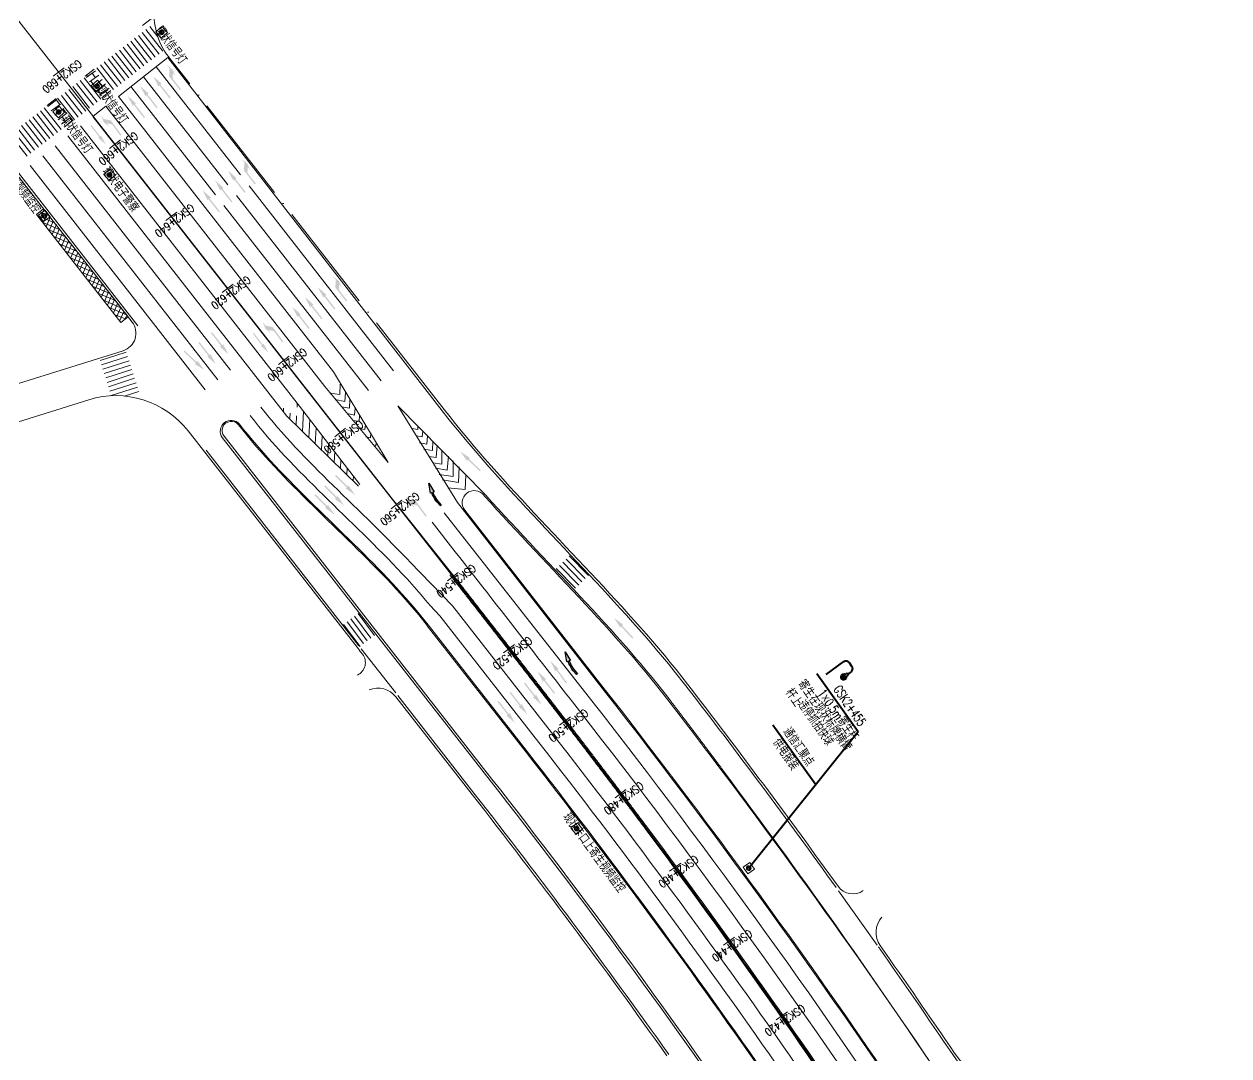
# Model space of a CAD drawing. Header units: millimetres. Extents: x 523446 to 528898, y 388189 to 392165.
# Drawn here: x 524937.9 to 525201.4, y 389602.1 to 389827.7 of the extents above; entities that cross this region are included whole.
import ezdxf
from ezdxf.enums import TextEntityAlignment as Align

# ---------------------------------------------------------------- set-up
doc = ezdxf.new("R2010")
doc.units = ezdxf.units.MM
for name, pattern in [('ACAD_ISO03W100', [30, 12, -18]), ('ACAD_ISO04W100', [30, 24, -3, 0, -3]), ('白色虚线3米', [6, 3, -3])]:
    doc.linetypes.add(name, pattern=pattern)
for name, color, linetype, lineweight in [('0-TL-电视监控（新建）', 6, 'Continuous', 40), ('0-现状交通设施2018', 7, 'Continuous', 0), ('0-现状信号灯', 7, 'Continuous', 40), ('000-scy-车道标线(实)', 7, 'Continuous', 40), ('人行横道', 7, 'Continuous', 30)]:
    doc.layers.add(name, color=color, linetype=linetype, lineweight=lineweight)
for name, color, linetype in [('000-scy-公交站台', 7, 'Continuous'), ('000-scy-护栏', 160, 'ACAD_ISO03W100'), ('000-scy-箭头', 7, 'Continuous'), ('000-scy-道路标线', 122, '白色虚线3米'), ('GSS-标注路线桩号', 7, 'Continuous'), ('MEDS道路平面中线-GSS', 7, 'Continuous'), ('侧分带与渠化岛', 3, 'Continuous'), ('无障碍填充', 3, 'Continuous'), ('车行道边线', 5, 'ACAD_ISO04W100')]:
    doc.layers.add(name, color=color, linetype=linetype)
doc.styles.add('HZTXT_S', font='TXT_S.shx', dxfattribs={"width": 0.75, "bigfont": 'HZTXT.shx'})
doc.styles.add('MEDS', font='TXT_S.SHX', dxfattribs={"width": 0.75, "bigfont": 'hztxt.shx'})

# ---------------------------------------------------------------- blocks, each defined once
blk = doc.blocks.new('导（右合流）')
h = blk.add_hatch(color=4)
edge = h.paths.add_edge_path()
edge.add_line((-68, -231), (-86, -279))
edge.add_arc((450, -474), 570, 160, 180)
edge.add_line((-120, -474), (-120, -600))
edge.add_line((-120, -600), (-150, -600))
edge.add_line((-150, -600), (-150, -474))
edge.add_arc((450, -474), 600, 160, 180, ccw=False)
edge.add_line((-114, -269), (-96, -220))
edge.add_line((-96, -220), (-124, -210))
edge.add_line((-124, -210), (0, 0))
edge.add_line((0, 0), (-40, -241))
edge.add_line((-40, -241), (-68, -231))
at = {"color": 4}
blk.add_lwpolyline([(-68, -231), (-86, -279, 0.087489), (-120, -474), (-120, -600), (-150, -600), (-150, -474, -0.087489), (-114, -269), (-96, -220), (-124, -210), (0, 0), (-40, -241)], format="xyb", close=True, dxfattribs=at)
blk = doc.blocks.new('7')
at = {"layer": '0-现状信号灯', "linetype": 'Continuous', "lineweight": 0, "ltscale": 0.005}
for p, q in [((525414.9, 388753.36), (525416.62, 388753.9)), ((525415.44, 388751.64), (525414.9, 388753.36)), ((525417.16, 388752.19), (525415.44, 388751.64)), ((525415.94, 388753.28), (525415.56, 388752.55)), ((525416.18, 388753.26), (525415.71, 388752.36)), ((525416.37, 388753.15), (525415.92, 388752.27)), ((525416.51, 388752.92), (525416.18, 388752.28)), ((525416.62, 388753.9), (525417.16, 388752.19))]:
    blk.add_line(p, q, dxfattribs=at)
blk.add_ellipse((525416.02, 388752.77), major_axis=(0.365, 0.365), ratio=1, start_param=3.156470216024712, end_param=9.439655523204298, dxfattribs=at)
blk = doc.blocks.new('A$C30E15DA7')
at = {"layer": '0-TL-电视监控（新建）'}
for p, q in [((2.81, 3.71), (2.39, 3.94)), ((2.94, 3.24), (3.52, 4.26)), ((2.94, 3.24), (3.38, 2.98)), ((3.32, 3.01), (3.91, 4.04)), ((3.32, 3.01), (3.91, 4.04)), ((3.38, 2.98), (3.96, 4)), ((3.52, 4.26), (3.96, 4))]:
    blk.add_line(p, q, dxfattribs=at)
for points in [[(4.81, 0), (0.44, 2.11, -0.42662), (0.09, 3.19, -0.216931)], [(0.09, 3.19), (0.57, 4.07, -0.414214), (1.92, 4.47), (2.51, 4.15)]]:
    blk.add_lwpolyline(points, format="xyb", dxfattribs=at)
for points in [[(2.62, 4.36), (2.39, 3.94)], [(3.06, 4.13), (2.62, 4.36)]]:
    blk.add_lwpolyline(points, dxfattribs=at)
for centre, major_axis, start_param, end_param in [((3.32, 3.7), (0.487, 0.128), 2.858011, 3.731254), ((3.32, 3.7), (0.487, 0.128), 1.002992, 1.854378), ((3.48, 3.6), (0.149, -0.569), 5.898742, 8.260282)]:
    blk.add_ellipse(centre, major_axis=major_axis, ratio=1, start_param=start_param, end_param=end_param, dxfattribs=at)

msp = doc.modelspace()

# ---------------------------------------------------------------- hatches: boundary and pattern name
at = {"layer": '000-scy-公交站台', "linetype": 'ByBlock', "lineweight": 0}
h = msp.add_hatch(dxfattribs=at)
h.set_pattern_fill('ANSI37', color=3, scale=0.3, angle=22, style=0)
h.paths.add_polyline_path([(524940.61, 389786.08), (524942.19, 389787.31), (524960.64, 389763.68), (524959.06, 389762.45)])
at = {"layer": '000-scy-箭头', "linetype": 'ByBlock', "lineweight": 0}
for points in [[(524969.12, 389818.74), (524969.73, 389817.95), (524969.6, 389816.33), (524970.33, 389815.38), (524971.99, 389813.25), (524972.23, 389813.43), (524970.57, 389815.57), (524970.37, 389815.82), (524970.47, 389817), (524971.02, 389816.29), (524970.42, 389817.72)], [(524966.17, 389816.27), (524967.28, 389814.09), (524967.52, 389814.28), (524969.73, 389811.43), (524969.85, 389811.53), (524969.97, 389811.62), (524967.76, 389814.46), (524967.99, 389814.65)], [(524963.31, 389814.15), (524964.43, 389811.97), (524964.67, 389812.16), (524966.88, 389809.31), (524966.99, 389809.41), (524967.11, 389809.5), (524964.9, 389812.34), (524965.14, 389812.53)], [(524960.56, 389811.99), (524961.67, 389809.82), (524961.91, 389810), (524964.12, 389807.16), (524964.24, 389807.25), (524964.36, 389807.34), (524962.15, 389810.19), (524962.38, 389810.37)], [(524955.75, 389801.4), (524954.77, 389803.31), (524954.56, 389803.14), (524952.61, 389805.65), (524952.51, 389805.56), (524952.41, 389805.48), (524954.35, 389802.98), (524954.14, 389802.82)], [(524954.72, 389807.76), (524955.31, 389806.95), (524956.9, 389806.63), (524957.61, 389805.66), (524959.2, 389803.47), (524958.96, 389803.3), (524957.37, 389805.48), (524957.17, 389805.74), (524956.01, 389805.98), (524956.54, 389805.25), (524955.34, 389806.23)], [(524985.49, 389798.12), (524986.1, 389797.33), (524985.97, 389795.71), (524986.7, 389794.76), (524988.36, 389792.63), (524988.6, 389792.81), (524986.94, 389794.94), (524986.74, 389795.2), (524986.84, 389796.38), (524987.39, 389795.67), (524986.79, 389797.1)], [(524982.54, 389795.64), (524983.65, 389793.47), (524983.89, 389793.65), (524986.1, 389790.81), (524986.22, 389790.9), (524986.34, 389791), (524984.13, 389793.84), (524984.36, 389794.02)], [(524979.68, 389793.52), (524980.8, 389791.35), (524981.04, 389791.53), (524983.25, 389788.69), (524983.37, 389788.78), (524983.48, 389788.88), (524981.28, 389791.72), (524981.51, 389791.9)], [(524976.93, 389791.37), (524978.04, 389789.2), (524978.28, 389789.38), (524980.49, 389786.54), (524980.61, 389786.63), (524980.73, 389786.72), (524978.52, 389789.56), (524978.75, 389789.75)], [(525005.48, 389772.52), (525006.1, 389771.73), (525005.96, 389770.11), (525006.7, 389769.16), (525008.36, 389767.03), (525008.59, 389767.21), (525006.94, 389769.34), (525006.74, 389769.6), (525006.83, 389770.78), (525007.38, 389770.07), (525006.78, 389771.5)], [(525002.2, 389770.11), (525003.31, 389767.94), (525003.55, 389768.12), (525005.76, 389765.28), (525005.88, 389765.37), (525005.99, 389765.47), (525003.79, 389768.31), (525004.02, 389768.49)], [(524999.34, 389768), (525000.45, 389765.83), (525000.69, 389766.01), (525002.9, 389763.17), (525003.02, 389763.26), (525003.14, 389763.35), (525000.93, 389766.2), (525001.17, 389766.38)], [(524996.58, 389765.84), (524997.7, 389763.67), (524997.93, 389763.86), (525000.14, 389761.01), (525000.26, 389761.11), (525000.38, 389761.2), (524998.17, 389764.04), (524998.41, 389764.22)], [(524990.09, 389762.58), (524990.67, 389761.77), (524992.27, 389761.45), (524992.98, 389760.48), (524994.57, 389758.3), (524994.32, 389758.12), (524992.73, 389760.3), (524992.54, 389760.57), (524991.38, 389760.8), (524991.91, 389760.08), (524990.7, 389761.05)], [(524979.81, 389753.36), (524978.69, 389755.53), (524978.45, 389755.34), (524976.24, 389758.19), (524976.12, 389758.1), (524976.01, 389758), (524978.21, 389755.16), (524977.98, 389754.98)], [(524982.56, 389755.51), (524981.45, 389757.68), (524981.21, 389757.5), (524979, 389760.34), (524978.88, 389760.25), (524978.76, 389760.16), (524980.97, 389757.32), (524980.74, 389757.13)], [(524991.31, 389755.87), (524990.32, 389757.79), (524990.11, 389757.62), (524988.17, 389760.13), (524988.07, 389760.04), (524987.96, 389759.96), (524989.91, 389757.46), (524989.7, 389757.3)], [(524977.3, 389752.07), (524975.86, 389754.03), (524975.65, 389753.82), (524973.03, 389756.28), (524972.92, 389756.17), (524972.82, 389756.06), (524975.45, 389753.6), (524975.24, 389753.38)], [(525033.34, 389734.19), (525034.75, 389732.2), (525034.96, 389732.42), (525037.55, 389729.92), (525037.66, 389730.03), (525037.76, 389730.14), (525035.17, 389732.63), (525035.38, 389732.85)], [(525010.27, 389724.75), (525008.9, 389726.77), (525008.68, 389726.56), (525006.15, 389729.11), (525006.04, 389729.01), (525005.93, 389728.9), (525008.47, 389726.35), (525008.26, 389726.13)], [(525007.86, 389722.46), (525006.49, 389724.49), (525006.28, 389724.27), (525003.74, 389726.83), (525003.64, 389726.72), (525003.53, 389726.62), (525006.07, 389724.06), (525005.85, 389723.85)], [(525005.76, 389720.48), (525004.39, 389722.5), (525004.18, 389722.29), (525001.64, 389724.85), (525001.53, 389724.74), (525001.43, 389724.64), (525003.96, 389722.08), (525003.75, 389721.87)], [(525021.47, 389724.45), (525022.05, 389723.64), (525023.65, 389723.32), (525024.36, 389722.35), (525025.94, 389720.16), (525025.7, 389719.99), (525024.11, 389722.17), (525023.92, 389722.43), (525022.76, 389722.67), (525023.29, 389721.94), (525022.08, 389722.92)], [(525066.93, 389697.82), (525068.24, 389695.76), (525068.46, 389695.96), (525070.91, 389693.33), (525071.02, 389693.43), (525071.13, 389693.53), (525068.68, 389696.17), (525068.9, 389696.37)], [(525053, 389688.42), (525054.05, 389686.21), (525054.29, 389686.39), (525056.41, 389683.48), (525056.53, 389683.57), (525056.65, 389683.66), (525054.53, 389686.57), (525054.78, 389686.74)], [(525050.22, 389686.09), (525051.34, 389683.92), (525051.57, 389684.1), (525053.78, 389681.26), (525053.9, 389681.35), (525054.02, 389681.44), (525051.81, 389684.28), (525052.05, 389684.47)], [(525047.89, 389676.82), (525046.77, 389679), (525046.53, 389678.81), (525044.32, 389681.65), (525044.2, 389681.56), (525044.09, 389681.47), (525046.29, 389678.63), (525046.06, 389678.44)], [(525051.02, 389678.87), (525049.91, 389681.04), (525049.67, 389680.85), (525047.46, 389683.7), (525047.34, 389683.6), (525047.22, 389683.51), (525049.43, 389680.67), (525049.2, 389680.49)], [(525045.25, 389674.85), (525044.13, 389677.02), (525043.9, 389676.84), (525041.69, 389679.68), (525041.57, 389679.59), (525041.45, 389679.5), (525043.66, 389676.65), (525043.42, 389676.47)]]:
    msp.add_hatch(color=4, dxfattribs=at).paths.add_polyline_path(points)
at = {"layer": '无障碍填充', "linetype": 'ByBlock', "lineweight": 0}
h = msp.add_hatch(dxfattribs=at)
h.set_pattern_fill('AR-B816', color=256, scale=0.006, angle=37, style=0)
h.set_pattern_definition([(37, (2.4544, -3.1422), (-0.7337328762, 0.9736964138), []), (127, (2.4544, -3.1422), (-1.70742929, 0.2399635376), [1.2192, -1.2192])])
h.paths.add_polyline_path([(524954.93, 389811.6), (524956.9, 389813.14), (524953.21, 389817.87), (524951.24, 389816.33)])
h.paths.add_polyline_path([(524944.93, 389811.41), (524942.96, 389809.87), (524946.66, 389805.14), (524948.63, 389806.68)])

# ---------------------------------------------------------------- linework, layer by layer
at = {"layer": '0-TL-电视监控（新建）', "lineweight": 40, "flags": 128}
for points in [[(525111.24, 389685.66), (525120.3, 389673.02)], [(525096.44, 389643.27), (525120.3, 389673.02)]]:
    msp.add_lwpolyline(points, dxfattribs=at)
at = {"layer": '0-TL-电视监控（新建）', "color": 3, "lineweight": 40, "flags": 128}
msp.add_lwpolyline([(525101.67, 389674.47), (525111.01, 389661.44)], dxfattribs=at)
at = {"layer": '000-scy-公交站台', "linetype": 'ByBlock', "lineweight": 0}
msp.add_line((524960.64, 389763.68), (524959.06, 389762.45), dxfattribs=at)
at = {"layer": '000-scy-公交站台', "color": 3, "linetype": 'ByBlock', "lineweight": 0}
msp.add_lwpolyline([(524940.61, 389786.08), (524942.19, 389787.31), (524960.64, 389763.68), (524959.06, 389762.45)], close=True, dxfattribs=at)
at = {"layer": '000-scy-护栏', "linetype": 'ByBlock', "lineweight": 0, "ltscale": 0.2}
for points in [[(524952.96, 389807.49), (525014.21, 389729.21), (525031.66, 389706.86)], [(525031.67, 389706.87), (525043.98, 389691.11), (525056.19, 389675.27), (525068.31, 389659.36), (525075.61, 389649.64), (525091.4, 389628.01), (525110.45, 389600.98), (525127.7, 389575.32), (525142.06, 389553.64)]]:
    msp.add_lwpolyline(points, dxfattribs=at)
at = {"layer": '000-scy-车道标线(实)', "color": 4, "linetype": 'ByBlock', "lineweight": 0, "ltscale": 0.5}
for points in [[(525029.36, 389743.13), (524969.34, 389820.36)], [(524964.03, 389816.19), (524982.5, 389792.55)], [(524966.79, 389818.35), (524985.25, 389794.71)], [(524961.28, 389814.03), (524979.75, 389790.39)], [(525005.58, 389751.64), (524958.53, 389811.87)], [(524955.76, 389809.73), (525003.65, 389748.42)], [(524947.5, 389803.25), (524995.37, 389741.96)], [(524950.25, 389805.41), (524998.13, 389744.12)], [(524962.82, 389761.71), (524936.67, 389795.18)], [(525017.55, 389731.85), (525005.58, 389751.64)], [(525017.55, 389731.85), (525003.66, 389748.44)], [(525011.36, 389727), (524998.13, 389744.12)], [(525038.75, 389724.8), (525019.62, 389744.23)], [(525019.62, 389744.23), (525032.67, 389723.05)], [(525029.36, 389743.13), (525030.6, 389741.55), (525031.85, 389739.99), (525033.12, 389738.44), (525034.4, 389736.9), (525035.69, 389735.36), (525037, 389733.84), (525038.31, 389732.32), (525039.63, 389730.82), (525040.96, 389729.32), (525042.3, 389727.82), (525043.65, 389726.33), (525045, 389724.85), (525046.36, 389723.37), (525047.73, 389721.9), (525049.1, 389720.43), (525050.47, 389718.96), (525051.84, 389717.49), (525053.22, 389716.03), (525054.6, 389714.57), (525055.98, 389713.11), (525057.36, 389711.65), (525058.73, 389710.19), (525060.11, 389708.72), (525061.48, 389707.26), (525062.86, 389705.8), (525064.22, 389704.33), (525065.58, 389702.85), (525066.94, 389701.38), (525068.29, 389699.9), (525069.64, 389698.41), (525070.97, 389696.92), (525072.3, 389695.43), (525073.62, 389693.92), (525074.93, 389692.41), (525076.23, 389690.89), (525077.53, 389689.34), (525078.83, 389687.78), (525080.1, 389686.2), (525082.62, 389683.01)], [(524985, 389740.21), (524985.93, 389739.03), (524986.88, 389737.87), (524987.84, 389736.72), (524988.81, 389735.58), (524989.8, 389734.45), (524990.8, 389733.33), (524991.81, 389732.22), (524992.83, 389731.12), (524993.86, 389730.02), (524994.9, 389728.93), (524995.95, 389727.85), (524997, 389726.78), (524998.06, 389725.7), (524999.13, 389724.64), (525000.2, 389723.57), (525001.28, 389722.51), (525002.36, 389721.45), (525003.44, 389720.39), (525004.53, 389719.34), (525005.62, 389718.28), (525006.7, 389717.23), (525007.79, 389716.17), (525008.87, 389715.11), (525009.95, 389714.06), (525011.03, 389712.99), (525012.1, 389711.93), (525013.17, 389710.86), (525014.24, 389709.78), (525015.29, 389708.71), (525016.34, 389707.62), (525017.39, 389706.53), (525018.42, 389705.43), (525019.44, 389704.32), (525020.46, 389703.21), (525021.46, 389702.09), (525022.45, 389700.95), (525023.43, 389699.81), (525024.39, 389698.65), (525026.28, 389696.29)], [(525011.05, 389726.67), (524995.37, 389741.96)], [(524981.26, 389737.28), (525039.83, 389662.3)], [(525038.69, 389724.86), (525038.86, 389724.68), (525040.22, 389723.17), (525041.59, 389721.68), (525042.96, 389720.18), (525044.33, 389718.7), (525045.71, 389717.22), (525047.09, 389715.74), (525048.47, 389714.27), (525049.85, 389712.81), (525051.23, 389711.34), (525052.61, 389709.88), (525053.99, 389708.42), (525055.36, 389706.96), (525056.73, 389705.5), (525058.1, 389704.05), (525059.47, 389702.59), (525060.82, 389701.13), (525062.18, 389699.67), (525063.52, 389698.21), (525064.86, 389696.74), (525066.19, 389695.27), (525067.51, 389693.8), (525068.82, 389692.32), (525070.12, 389690.84), (525071.41, 389689.35), (525072.68, 389687.86), (525073.96, 389686.34), (525075.23, 389684.81), (525076.47, 389683.29), (525078.94, 389680.15)], [(525032.67, 389723.05), (525064.85, 389681.84)], [(525026.28, 389696.29), (525047.91, 389668.61)], [(525019.61, 389680.87), (525036.28, 389659.53)], [(525124.46, 389626.25), (525115.97, 389638.18)]]:
    msp.add_lwpolyline(points, dxfattribs=at)
at = {"layer": '000-scy-车道标线(实)', "color": 30, "linetype": 'ByBlock', "lineweight": 0}
msp.add_lwpolyline([(524952.94, 389807.52), (525014.2, 389729.23), (525031.41, 389707.6)], dxfattribs=at)
at = {"layer": '000-scy-车道标线(实)', "color": 4, "linetype": 'ByBlock', "lineweight": 0}
for points in [[(525004.74, 389746.97), (525006.94, 389746.69), (525007.02, 389748.95)], [(525005.93, 389745.58), (525008.04, 389745.15), (525008.17, 389747.11)], [(525007.31, 389743.96), (525009.08, 389743.74), (525009.14, 389745.54)], [(524994.62, 389742.92), (524994.66, 389743.68)], [(524996.01, 389741.54), (524996.07, 389742.58)], [(524997.61, 389743.94), (524997.66, 389744.73)], [(524998.77, 389738.65), (524999.02, 389742.96)], [(525008.54, 389742.53), (525010.18, 389742.2), (525010.28, 389743.71)], [(524997.38, 389740), (524997.5, 389742.04)], [(525000.16, 389737.29), (525000.39, 389741.19)], [(525009.86, 389740.99), (525011.22, 389740.78), (525011.27, 389742.12)], [(525011.41, 389739.17), (525012.43, 389739.01), (525012.54, 389740.09)], [(525024.05, 389739.73), (525023.99, 389739.01), (525022.69, 389739.24)], [(525001.55, 389735.94), (525001.75, 389739.43)], [(525002.94, 389734.58), (525003.12, 389737.66)], [(525012.63, 389737.4), (525013.64, 389737.23), (525013.75, 389738.31)], [(525025.08, 389738.68), (525024.98, 389737.42), (525023.67, 389737.65)], [(525026.12, 389737.63), (525025.96, 389735.83), (525024.36, 389736.11)], [(525004.33, 389733.23), (525004.48, 389735.9)], [(525014.48, 389735.51), (525014.86, 389735.45), (525014.93, 389736.18)], [(525027.26, 389736.47), (525027.24, 389734.43), (525025.3, 389734.71)], [(525028.22, 389735.64), (525027.99, 389732.88), (525026.39, 389733.16)], [(525029.29, 389734.41), (525029.27, 389731.47), (525027.3, 389731.76)], [(525005.71, 389731.88), (525005.85, 389734.13)], [(525007.1, 389730.52), (525007.21, 389732.37)], [(525030.69, 389733.23), (525030.43, 389730.17), (525027.87, 389730.61)], [(525031.74, 389732.21), (525031.71, 389728.76), (525028.68, 389729.21)], [(525008.49, 389729.17), (525008.57, 389730.6)], [(525033.07, 389730.9), (525032.88, 389727.46), (525029.44, 389728.04)], [(525034.51, 389729.03), (525034.36, 389725.9), (525030.61, 389726.31)], [(525009.88, 389727.82), (525009.94, 389728.84)]]:
    msp.add_lwpolyline(points, dxfattribs=at)
at = {"layer": '000-scy-车道标线(实)', "color": 4, "linetype": 'ByBlock', "lineweight": 0, "ltscale": 0.5}
for points in [[(524985, 389740.21, 0.959133), (524981.26, 389737.28, -0.781114)], [(525139.31, 389578.32, 0.019801), (525064.85, 389681.84)], [(525115.49, 389638.87, 0.008466), (525082.61, 389683.02)], [(525078.88, 389680.23, 0.000044), (525079.11, 389679.92)], [(525079.11, 389679.92, 0.000044), (525079.35, 389679.6)], [(525079.35, 389679.6, 0.000045), (525079.59, 389679.29)], [(525079.59, 389679.29, 0.000045), (525079.83, 389678.98)], [(525079.83, 389678.98, 0.000045), (525080.07, 389678.67)], [(525080.3, 389678.35, 0.000046), (525080.54, 389678.04)], [(525147.6, 389525.42, 0.027468), (525047.91, 389668.61)], [(525138.31, 389597.29, 0.012707), (525090.73, 389664.53)], [(525098.34, 389582.35, 0.01569), (525039.83, 389662.3)], [(525078.9, 389602.35, 0.011325), (525036.28, 389659.53)], [(525140.97, 389602.35, 0.0044), (525124.71, 389625.89)], [(525140.97, 389602.35, 0.322705), (525168.97, 389592.11)]]:
    msp.add_lwpolyline(points, format="xyb", dxfattribs=at)
at = {"layer": '000-scy-车道标线(实)', "color": 30, "linetype": 'ByBlock', "lineweight": 0}
for points in [[(525031.02, 389707.29), (525031.26, 389706.99), (525031.5, 389706.68), (525031.73, 389706.37, 0.000001), (525031.97, 389706.07, 0.000002), (525032.21, 389705.76, 0.000002), (525032.45, 389705.45, 0.000002), (525032.69, 389705.15, 0.000003), (525032.93, 389704.84, 0.000003), (525033.17, 389704.53, 0.000003), (525033.41, 389704.23, 0.000004), (525033.65, 389703.92, 0.000004), (525033.89, 389703.61, 0.000004), (525034.13, 389703.31, 0.000005), (525034.37, 389703, 0.000005), (525034.61, 389702.7, 0.000005), (525034.85, 389702.39, 0.000006), (525035.09, 389702.08, 0.000006), (525035.32, 389701.78, 0.000006), (525035.56, 389701.47, 0.000007), (525035.8, 389701.16, 0.000007), (525036.04, 389700.86, 0.000007), (525036.28, 389700.55, 0.000008), (525036.52, 389700.24, 0.000008), (525036.76, 389699.94, 0.000008), (525037, 389699.63, 0.000009), (525037.24, 389699.32, 0.000009), (525037.48, 389699.02, 0.000009), (525037.72, 389698.71, 0.00001), (525037.96, 389698.4, 0.00001), (525038.2, 389698.1, 0.00001), (525038.44, 389697.79, 0.000011), (525038.67, 389697.48, 0.000011), (525038.91, 389697.18, 0.000011), (525039.15, 389696.87, 0.000012), (525039.39, 389696.56, 0.000012), (525039.63, 389696.26, 0.000012), (525039.87, 389695.95, 0.000013), (525040.11, 389695.64, 0.000013), (525040.35, 389695.34, 0.000013), (525040.59, 389695.03, 0.000014), (525040.83, 389694.72, 0.000014), (525041.07, 389694.42, 0.000014), (525041.3, 389694.11, 0.000015), (525041.54, 389693.8, 0.000015), (525041.78, 389693.5, 0.000015), (525042.02, 389693.19, 0.000016), (525042.26, 389692.88, 0.000016), (525042.5, 389692.58, 0.000016), (525042.74, 389692.27, 0.000017), (525042.98, 389691.96, 0.000017), (525043.22, 389691.66, 0.000017), (525043.45, 389691.35, 0.000018), (525043.69, 389691.04, 0.000018), (525043.93, 389690.73, 0.000018), (525044.17, 389690.43, 0.000019), (525044.41, 389690.12, 0.000019), (525044.65, 389689.81, 0.000019), (525044.89, 389689.51, 0.00002), (525045.13, 389689.2, 0.00002), (525045.36, 389688.89, 0.00002), (525045.6, 389688.59, 0.000021), (525045.84, 389688.28, 0.000021), (525046.08, 389687.97, 0.000021), (525046.32, 389687.66, 0.000022), (525046.56, 389687.36, 0.000022), (525046.8, 389687.05, 0.000022), (525047.03, 389686.74, 0.000023), (525047.27, 389686.44, 0.000023), (525047.51, 389686.13, 0.000023), (525047.75, 389685.82, 0.000024), (525047.99, 389685.51, 0.000024), (525048.23, 389685.21, 0.000024), (525048.46, 389684.9, 0.000025), (525048.7, 389684.59, 0.000025), (525048.94, 389684.29, 0.000025), (525049.18, 389683.98, 0.000026), (525049.42, 389683.67, 0.000026), (525049.66, 389683.36, 0.000027), (525049.89, 389683.06, 0.000027), (525050.13, 389682.75, 0.000027), (525050.37, 389682.44, 0.000028), (525050.61, 389682.13, 0.000028), (525050.85, 389681.83, 0.000028), (525051.08, 389681.52, 0.000029), (525051.32, 389681.21, 0.000029), (525051.56, 389680.9, 0.000029), (525051.8, 389680.59, 0.00003), (525052.03, 389680.29, 0.00003), (525052.27, 389679.98, 0.00003), (525052.51, 389679.67, 0.000031), (525052.75, 389679.36, 0.000031), (525052.99, 389679.06, 0.000031), (525053.22, 389678.75, 0.000032), (525053.46, 389678.44, 0.000032), (525053.7, 389678.13, 0.000032), (525053.94, 389677.82, 0.000033), (525054.17, 389677.52, 0.000033), (525054.41, 389677.21, 0.000033), (525054.65, 389676.9, 0.000034), (525054.89, 389676.59, 0.000034), (525055.12, 389676.28, 0.000034), (525055.36, 389675.98, 0.000035), (525055.6, 389675.67, 0.000035), (525055.83, 389675.36, 0.000035), (525056.07, 389675.05, 0.000036), (525056.31, 389674.74, 0.000036), (525056.55, 389674.44, 0.000036), (525056.78, 389674.13, 0.000037), (525057.02, 389673.82, 0.000037), (525057.26, 389673.51, 0.000037), (525057.49, 389673.2, 0.000038), (525057.73, 389672.89, 0.000038), (525057.97, 389672.59, 0.000038), (525058.2, 389672.28, 0.000039), (525058.44, 389671.97, 0.000039), (525058.68, 389671.66, 0.000039), (525058.91, 389671.35, 0.00004), (525059.15, 389671.04, 0.00004), (525059.39, 389670.73, 0.00004), (525059.62, 389670.42, 0.000041), (525059.86, 389670.12, 0.000041), (525060.09, 389669.81, 0.000041), (525060.33, 389669.5, 0.000042), (525060.57, 389669.19, 0.000042), (525060.8, 389668.88, 0.000042), (525061.04, 389668.57, 0.000043), (525061.28, 389668.26, 0.000043), (525061.51, 389667.95, 0.000043), (525061.75, 389667.64, 0.000044), (525061.98, 389667.34, 0.000044), (525062.22, 389667.03, 0.000044), (525062.46, 389666.72, 0.000045), (525062.69, 389666.41, 0.000045), (525062.93, 389666.1, 0.000045), (525063.16, 389665.79, 0.000046), (525063.4, 389665.48, 0.000046), (525063.63, 389665.17, 0.000046), (525063.87, 389664.86, 0.000047), (525064.1, 389664.55, 0.000047), (525064.34, 389664.24, 0.000047), (525064.57, 389663.93, 0.000048), (525064.81, 389663.62, 0.000048), (525065.04, 389663.31, 0.000048), (525065.28, 389663, 0.000049), (525065.51, 389662.69, 0.000049), (525065.75, 389662.38, 0.000049), (525065.98, 389662.07, 0.00005), (525066.22, 389661.76, 0.00005), (525066.45, 389661.45, 0.00005), (525066.69, 389661.14, 0.000051), (525066.92, 389660.83, 0.000051), (525067.16, 389660.52, 0.000051), (525067.39, 389660.21, 0.000052), (525067.63, 389659.9, 0.000052), (525067.86, 389659.59, 0.000052), (525068.1, 389659.28, 0.000053), (525068.33, 389658.97, 0.000053), (525068.56, 389658.66, 0.000054), (525068.8, 389658.35, 0.000054), (525069.03, 389658.04, 0.000054), (525069.27, 389657.73, 0.000055), (525069.5, 389657.42, 0.000055), (525069.73, 389657.11, 0.000055), (525069.97, 389656.8, 0.000056), (525070.2, 389656.49, 0.000056), (525070.44, 389656.18, 0.000056), (525070.67, 389655.87, 0.000057), (525070.9, 389655.56, 0.000057), (525071.14, 389655.24, 0.000057), (525071.37, 389654.93, 0.000058), (525071.6, 389654.62, 0.000058), (525071.84, 389654.31, 0.000058), (525072.07, 389654, 0.000059), (525072.3, 389653.69, 0.000059), (525072.54, 389653.38, 0.000059), (525072.77, 389653.07, 0.00006), (525073, 389652.75, 0.00006), (525073.23, 389652.44, 0.00006), (525073.47, 389652.13, 0.000061), (525073.7, 389651.82, 0.000061)], [(525031.41, 389707.6), (525031.65, 389707.29), (525031.89, 389706.99), (525032.13, 389706.68, 0.000001), (525032.37, 389706.37, 0.000002), (525032.61, 389706.07, 0.000002), (525032.85, 389705.76, 0.000002), (525033.09, 389705.46, 0.000003), (525033.33, 389705.15, 0.000003), (525033.56, 389704.84, 0.000003), (525033.8, 389704.54, 0.000004), (525034.04, 389704.23, 0.000004), (525034.28, 389703.92, 0.000004), (525034.52, 389703.62, 0.000005), (525034.76, 389703.31, 0.000005), (525035, 389703, 0.000005), (525035.24, 389702.7, 0.000006), (525035.48, 389702.39, 0.000006), (525035.72, 389702.08, 0.000006), (525035.96, 389701.78, 0.000007), (525036.2, 389701.47, 0.000007), (525036.44, 389701.16, 0.000007), (525036.68, 389700.86, 0.000008), (525036.92, 389700.55, 0.000008), (525037.15, 389700.24, 0.000008), (525037.39, 389699.94, 0.000009), (525037.63, 389699.63, 0.000009), (525037.87, 389699.32, 0.000009), (525038.11, 389699.02, 0.00001), (525038.35, 389698.71, 0.00001), (525038.59, 389698.4, 0.00001), (525038.83, 389698.1, 0.000011), (525039.07, 389697.79, 0.000011), (525039.31, 389697.48, 0.000011), (525039.55, 389697.18, 0.000012), (525039.79, 389696.87, 0.000012), (525040.03, 389696.56, 0.000012), (525040.26, 389696.26, 0.000013), (525040.5, 389695.95, 0.000013), (525040.74, 389695.64, 0.000013), (525040.98, 389695.34, 0.000014), (525041.22, 389695.03, 0.000014), (525041.46, 389694.72, 0.000014), (525041.7, 389694.42, 0.000015), (525041.94, 389694.11, 0.000015), (525042.18, 389693.8, 0.000015), (525042.42, 389693.5, 0.000016), (525042.65, 389693.19, 0.000016), (525042.89, 389692.88, 0.000016), (525043.13, 389692.58, 0.000017), (525043.37, 389692.27, 0.000017), (525043.61, 389691.96, 0.000017), (525043.85, 389691.66, 0.000018), (525044.09, 389691.35, 0.000018), (525044.33, 389691.04, 0.000018), (525044.57, 389690.73, 0.000019), (525044.8, 389690.43, 0.000019), (525045.04, 389690.12, 0.000019), (525045.28, 389689.81, 0.00002), (525045.52, 389689.51, 0.00002), (525045.76, 389689.2, 0.00002), (525046, 389688.89, 0.000021), (525046.24, 389688.59, 0.000021), (525046.48, 389688.28, 0.000021), (525046.71, 389687.97, 0.000022), (525046.95, 389687.66, 0.000022), (525047.19, 389687.36, 0.000022), (525047.43, 389687.05, 0.000023), (525047.67, 389686.74, 0.000023), (525047.91, 389686.44, 0.000023), (525048.14, 389686.13, 0.000024), (525048.38, 389685.82, 0.000024), (525048.62, 389685.51, 0.000024), (525048.86, 389685.21, 0.000025), (525049.1, 389684.9, 0.000025), (525049.34, 389684.59, 0.000025), (525049.57, 389684.28, 0.000026), (525049.81, 389683.98, 0.000026), (525050.05, 389683.67, 0.000027), (525050.29, 389683.36, 0.000027), (525050.53, 389683.05, 0.000027), (525050.76, 389682.75, 0.000028), (525051, 389682.44, 0.000028), (525051.24, 389682.13, 0.000028), (525051.48, 389681.82, 0.000029), (525051.72, 389681.52, 0.000029), (525051.95, 389681.21, 0.000029), (525052.19, 389680.9, 0.00003), (525052.43, 389680.59, 0.00003), (525052.67, 389680.29, 0.00003), (525052.91, 389679.98, 0.000031), (525053.14, 389679.67, 0.000031), (525053.38, 389679.36, 0.000031), (525053.62, 389679.05, 0.000032), (525053.86, 389678.75, 0.000032), (525054.09, 389678.44, 0.000032), (525054.33, 389678.13, 0.000033), (525054.57, 389677.82, 0.000033), (525054.81, 389677.51, 0.000033), (525055.04, 389677.21, 0.000034), (525055.28, 389676.9, 0.000034), (525055.52, 389676.59, 0.000034), (525055.76, 389676.28, 0.000035), (525055.99, 389675.97, 0.000035), (525056.23, 389675.67, 0.000035), (525056.47, 389675.36, 0.000036), (525056.7, 389675.05, 0.000036), (525056.94, 389674.74, 0.000036), (525057.18, 389674.43, 0.000037), (525057.42, 389674.12, 0.000037), (525057.65, 389673.82, 0.000037), (525057.89, 389673.51, 0.000038), (525058.13, 389673.2, 0.000038), (525058.36, 389672.89, 0.000038), (525058.6, 389672.58, 0.000039), (525058.84, 389672.27, 0.000039), (525059.07, 389671.96, 0.000039), (525059.31, 389671.66, 0.00004), (525059.55, 389671.35, 0.00004), (525059.78, 389671.04, 0.00004), (525060.02, 389670.73, 0.000041), (525060.26, 389670.42, 0.000041), (525060.49, 389670.11, 0.000041), (525060.73, 389669.8, 0.000042), (525060.96, 389669.49, 0.000042), (525061.2, 389669.18, 0.000042), (525061.44, 389668.88, 0.000043), (525061.67, 389668.57, 0.000043), (525061.91, 389668.26, 0.000043), (525062.15, 389667.95, 0.000044), (525062.38, 389667.64, 0.000044), (525062.62, 389667.33, 0.000044), (525062.85, 389667.02, 0.000045), (525063.09, 389666.71, 0.000045), (525063.32, 389666.4, 0.000045), (525063.56, 389666.09, 0.000046), (525063.8, 389665.78, 0.000046), (525064.03, 389665.47, 0.000046), (525064.27, 389665.16, 0.000047), (525064.5, 389664.85, 0.000047), (525064.74, 389664.54, 0.000047), (525064.97, 389664.23, 0.000048), (525065.21, 389663.92, 0.000048), (525065.44, 389663.62, 0.000048), (525065.68, 389663.31, 0.000049), (525065.91, 389663, 0.000049), (525066.15, 389662.69, 0.000049), (525066.38, 389662.38, 0.00005), (525066.62, 389662.07, 0.00005), (525066.85, 389661.76, 0.00005), (525067.09, 389661.45, 0.000051), (525067.32, 389661.14, 0.000051), (525067.56, 389660.83, 0.000051), (525067.79, 389660.51, 0.000052), (525068.03, 389660.2, 0.000052), (525068.26, 389659.89, 0.000052), (525068.49, 389659.58, 0.000053), (525068.73, 389659.27, 0.000053), (525068.96, 389658.96, 0.000054), (525069.2, 389658.65, 0.000054), (525069.43, 389658.34, 0.000054), (525069.67, 389658.03, 0.000055), (525069.9, 389657.72, 0.000055), (525070.13, 389657.41, 0.000055), (525070.37, 389657.1, 0.000056), (525070.6, 389656.79, 0.000056), (525070.84, 389656.48, 0.000056), (525071.07, 389656.17, 0.000057), (525071.3, 389655.86, 0.000057), (525071.54, 389655.54, 0.000057), (525071.77, 389655.23, 0.000058), (525072, 389654.92, 0.000058), (525072.24, 389654.61, 0.000058), (525072.47, 389654.3, 0.000059), (525072.7, 389653.99, 0.000059), (525072.94, 389653.68, 0.000059), (525073.17, 389653.37, 0.00006), (525073.4, 389653.05, 0.00006), (525073.63, 389652.74, 0.00006), (525073.87, 389652.43, 0.000061), (525074.1, 389652.12, 0.000061)], [(525127.06, 389575.83, 0.014514), (525073.7, 389651.82)], [(525127.49, 389576.09, 0.014517), (525074.1, 389652.12)]]:
    msp.add_lwpolyline(points, format="xyb", dxfattribs=at)
at = {"layer": '000-scy-车道标线(实)', "linetype": 'ByBlock', "lineweight": 0, "ltscale": 0.5}
for points in [[(525080.07, 389678.67, 0.000046), (525080.3, 389678.35)], [(525080.54, 389678.04, 0.000046), (525080.78, 389677.73)], [(525080.78, 389677.73, 0.000047), (525081.02, 389677.42)], [(525081.02, 389677.42, 0.000047), (525081.26, 389677.1)], [(525081.26, 389677.1, 0.000047), (525081.49, 389676.79)], [(525081.49, 389676.79, 0.000048), (525081.73, 389676.48)], [(525081.73, 389676.48, 0.000048), (525081.97, 389676.16)], [(525081.97, 389676.16, 0.000048), (525082.21, 389675.85)], [(525082.21, 389675.85, 0.000049), (525082.44, 389675.54)], [(525082.44, 389675.54, 0.000049), (525082.68, 389675.23)], [(525082.68, 389675.23, 0.000049), (525082.92, 389674.91)], [(525082.92, 389674.91, 0.00005), (525083.16, 389674.6)], [(525083.16, 389674.6, 0.00005), (525083.39, 389674.29)], [(525083.39, 389674.29, 0.00005), (525083.63, 389673.97)], [(525083.63, 389673.97, 0.000051), (525083.87, 389673.66)], [(525083.87, 389673.66, 0.000051), (525084.1, 389673.35)], [(525084.1, 389673.35, 0.000051), (525084.34, 389673.03)], [(525084.34, 389673.03, 0.000052), (525084.58, 389672.72)], [(525084.58, 389672.72, 0.000052), (525084.82, 389672.4)], [(525084.82, 389672.4, 0.000052), (525085.05, 389672.09)], [(525085.05, 389672.09, 0.000053), (525085.29, 389671.78)], [(525085.29, 389671.78, 0.000053), (525085.53, 389671.46)], [(525085.53, 389671.46, 0.000054), (525085.76, 389671.15)], [(525085.76, 389671.15, 0.000054), (525086, 389670.83)], [(525086, 389670.83, 0.000054), (525086.24, 389670.52)], [(525086.24, 389670.52, 0.000055), (525086.47, 389670.21)], [(525086.47, 389670.21, 0.000055), (525086.71, 389669.89)], [(525086.71, 389669.89, 0.000055), (525086.95, 389669.58)], [(525086.95, 389669.58, 0.000056), (525087.18, 389669.26)], [(525087.18, 389669.26, 0.000056), (525087.42, 389668.95)], [(525087.42, 389668.95, 0.000056), (525087.66, 389668.63)], [(525087.66, 389668.63, 0.000057), (525087.89, 389668.32)], [(525087.89, 389668.32, 0.000057), (525088.13, 389668)], [(525088.13, 389668, 0.000057), (525088.37, 389667.69)], [(525088.37, 389667.69, 0.000058), (525088.6, 389667.37)], [(525088.6, 389667.37, 0.000058), (525088.84, 389667.06)], [(525088.84, 389667.06, 0.000058), (525089.07, 389666.74)], [(525089.07, 389666.74, 0.000059), (525089.31, 389666.43)], [(525089.31, 389666.43, 0.000059), (525089.55, 389666.11)], [(525089.55, 389666.11, 0.000059), (525089.78, 389665.8)], [(525089.78, 389665.8, 0.00006), (525090.02, 389665.48)], [(525090.02, 389665.48, 0.00006), (525090.25, 389665.17)], [(525090.25, 389665.17, 0.00006), (525090.49, 389664.85)], [(525090.49, 389664.85, 0.000061), (525090.72, 389664.54)]]:
    msp.add_lwpolyline(points, format="xyb", dxfattribs=at)
at = {"layer": '000-scy-道路标线', "linetype": 'ByBlock', "lineweight": 0, "flags": 128}
for points in [[(524944.75, 389801.09), (524983.05, 389752.04)], [(524941.99, 389798.92), (524980.3, 389749.89)], [(524939.24, 389796.77), (524944.93, 389789.48)], [(524987.1, 389792.35), (525018.73, 389751.85)], [(524984.35, 389790.19), (525015.97, 389749.71)], [(524944.93, 389789.48), (524963.4, 389765.84)], [(524981.6, 389788.03), (525013.2, 389747.56)], [(524963.4, 389765.84), (524977.54, 389747.74)], [(525031.6, 389700.45), (525022.27, 389710.09), (525022.27, 389710.09), (525022.27, 389710.09), (525022.27, 389710.09), (525021.74, 389710.66), (525020.67, 389711.78), (525019.59, 389712.89), (525018.51, 389714), (525017.43, 389715.09), (525016.34, 389716.18), (525015.25, 389717.26), (525014.16, 389718.34), (525013.06, 389719.4), (525011.97, 389720.47), (525010.88, 389721.53), (525009.8, 389722.59), (525008.71, 389723.64), (525007.63, 389724.69), (525006.56, 389725.74), (525005.49, 389726.79), (525004.42, 389727.84), (525003.36, 389728.89), (525002.32, 389729.94), (525001.27, 389730.99), (525000.24, 389732.04), (524999.22, 389733.09), (524998.21, 389734.15), (524997.21, 389735.21), (524996.23, 389736.28), (524995.25, 389737.35), (524994.3, 389738.42), (524993.35, 389739.51), (524992.42, 389740.59), (524991.51, 389741.69), (524990.61, 389742.79), (524989.71, 389743.93)], [(524987.35, 389742.07), (524988.27, 389740.91), (524989.19, 389739.78), (524990.13, 389738.66), (524991.08, 389737.54), (524992.05, 389736.44), (524993.03, 389735.34), (524994.02, 389734.25), (524995.02, 389733.17), (524996.03, 389732.09), (524997.06, 389731.01), (524998.09, 389729.95), (524999.14, 389728.88), (525000.19, 389727.82), (525001.25, 389726.76), (525002.31, 389725.7), (525003.38, 389724.65), (525004.46, 389723.6), (525005.54, 389722.54), (525006.62, 389721.49), (525007.71, 389720.43), (525008.79, 389719.38), (525009.88, 389718.32), (525010.97, 389717.26), (525012.05, 389716.2), (525013.14, 389715.13), (525014.22, 389714.05), (525015.3, 389712.97), (525016.37, 389711.89), (525017.44, 389710.8), (525018.51, 389709.7), (525019.56, 389708.59), (525020.61, 389707.48), (525021.66, 389706.35), (525022.69, 389705.22), (525023.71, 389704.07), (525024.72, 389702.91), (525025.72, 389701.74), (525026.71, 389700.55), (525028.85, 389698.29)], [(525011.62, 389691.1), (525019.18, 389681.43)]]:
    msp.add_lwpolyline(points, dxfattribs=at)
for points in [[(525027.15, 389718.74), (525027.15, 389718.74, 0.000172), (525059.34, 389677.54, -0.019751), (525133.47, 389574.46, -0.006988), (525159.94, 389533.04), (525298.06, 389309.41, -0.010354), (525312.1, 389285.46, -0.03685), (525346.37, 389219.56)], [(525349.61, 389220.87, 0.036839), (525315.16, 389287.16, 0.010515), (525301.04, 389311.25), (525162.92, 389534.88, 0.007056), (525136.39, 389576.39, 0.019792), (525062.09, 389679.69), (525029.77, 389720.78)], [(525031.6, 389700.45), (525053.23, 389672.77, -0.027483), (525153.35, 389528.96), (525205.26, 389445.34), (525291.68, 389305.47, -0.028213), (525323.94, 389245.92, -0.028051), (525335.71, 389215.24)], [(525028.85, 389698.29), (525050.47, 389670.61, -0.027466), (525150.37, 389527.12), (525202.28, 389443.5), (525288.7, 389303.63, -0.028193), (525320.77, 389244.43, -0.028481), (525332.46, 389213.93)]]:
    msp.add_lwpolyline(points, format="xyb", dxfattribs=at)
at = {"layer": 'GSS-标注路线桩号', "color": 7, "linetype": 'ByBlock', "lineweight": 0}
for p, q in [((524946.67, 389818.12), (524944.3, 389816.28)), ((524958.98, 389802.36), (524956.61, 389800.51)), ((524971.29, 389786.6), (524968.92, 389784.75)), ((524983.6, 389770.84), (524981.24, 389768.99)), ((524995.91, 389755.08), (524993.55, 389753.23)), ((525008.22, 389739.32), (525005.86, 389737.47)), ((525020.54, 389723.55), (525018.17, 389721.71)), ((525032.85, 389707.79), (525030.48, 389705.95)), ((525045.15, 389692.02), (525042.78, 389690.18)), ((525057.4, 389676.2), (525055.02, 389674.37)), ((525069.53, 389660.28), (525067.14, 389658.48)), ((525081.5, 389644.24), (525079.08, 389642.46)), ((525093.27, 389628.04), (525090.83, 389626.29)), ((525104.83, 389611.7), (525102.37, 389609.98))]:
    msp.add_line(p, q, dxfattribs=at)
at = {"layer": 'MEDS道路平面中线-GSS', "color": 4, "linetype": 'ByBlock', "lineweight": 0}
msp.add_line((525031.21, 389707.45), (524518.27, 390364.13), dxfattribs=at)
at = {"layer": 'MEDS道路平面中线-GSS', "color": 6, "linetype": 'ByBlock', "lineweight": 0}
msp.add_lwpolyline([(525031.21, 389707.45), (525031.93, 389706.53, -0.000003), (525032.65, 389705.61, -0.000006), (525033.37, 389704.69, -0.000009), (525034.08, 389703.77, -0.000012), (525034.8, 389702.85, -0.000015), (525035.52, 389701.93, -0.000018), (525036.24, 389701.01, -0.000021), (525036.96, 389700.09, -0.000024), (525037.67, 389699.17, -0.000027), (525038.39, 389698.25, -0.00003), (525039.11, 389697.33, -0.000033), (525039.83, 389696.41, -0.000036), (525040.54, 389695.49, -0.000039), (525041.26, 389694.57, -0.000043), (525041.98, 389693.65, -0.000046), (525042.69, 389692.73, -0.000049), (525043.41, 389691.81, -0.000052), (525044.13, 389690.89, -0.000055), (525044.84, 389689.97, -0.000058), (525045.56, 389689.05, -0.000061), (525046.28, 389688.13, -0.000064), (525046.99, 389687.21, -0.000067), (525047.71, 389686.28, -0.00007), (525048.42, 389685.36, -0.000073), (525049.14, 389684.44, -0.000076), (525049.85, 389683.52, -0.000079), (525050.57, 389682.6, -0.000082), (525051.28, 389681.67, -0.000085), (525051.99, 389680.75, -0.000088), (525052.71, 389679.83, -0.000091), (525053.42, 389678.9, -0.000094), (525054.13, 389677.98, -0.000097), (525054.84, 389677.06, -0.0001), (525055.56, 389676.13, -0.000103), (525056.27, 389675.21, -0.000106), (525056.98, 389674.28, -0.000109), (525057.69, 389673.36, -0.000112), (525058.4, 389672.43, -0.000115), (525059.11, 389671.51, -0.000118), (525059.82, 389670.58, -0.000122), (525060.53, 389669.65, -0.000125), (525061.24, 389668.73, -0.000128), (525061.94, 389667.8, -0.000131), (525062.65, 389666.87, -0.000134), (525063.36, 389665.94, -0.000137), (525064.07, 389665.01, -0.00014), (525064.77, 389664.09, -0.000143), (525065.48, 389663.16, -0.000146), (525066.18, 389662.23, -0.000149), (525066.89, 389661.3, -0.000152), (525067.59, 389660.37, -0.000155), (525068.29, 389659.44, -0.000158), (525069, 389658.5, -0.000161), (525069.7, 389657.57, -0.000164), (525070.4, 389656.64, -0.000167), (525071.1, 389655.71, -0.00017), (525071.8, 389654.77, -0.000173), (525072.5, 389653.84, -0.000176), (525073.2, 389652.91, -0.000182), (525073.9, 389651.97)], format="xyb", dxfattribs=at)
at = {"layer": 'MEDS道路平面中线-GSS', "color": 233, "linetype": 'ByBlock', "lineweight": 0}
msp.add_arc((523791.73, 388694.86), 1600, 33.27673, 36.74055, dxfattribs=at)
at = {"layer": '人行横道', "color": 4, "linetype": 'ByBlock', "lineweight": 0}
for points in [[(524963.84, 389827.4), (524966.36, 389829.32)], [(524964.57, 389826.51), (524968.25, 389821.78)], [(524965.39, 389827.16), (524967.17, 389824.88)], [(524961.25, 389823.93), (524964.94, 389819.2)], [(524962.08, 389824.58), (524965.77, 389819.85)], [(524962.91, 389825.22), (524966.6, 389820.49)], [(524963.74, 389825.87), (524967.43, 389821.14)], [(524957.94, 389821.35), (524961.63, 389816.62)], [(524958.77, 389822), (524962.46, 389817.26)], [(524959.6, 389822.64), (524963.29, 389817.91)], [(524960.43, 389823.29), (524964.11, 389818.56)], [(524954.63, 389818.77), (524958.32, 389814.04)], [(524955.46, 389819.42), (524959.14, 389814.68)], [(524956.28, 389820.06), (524959.97, 389815.33)], [(524957.11, 389820.71), (524960.8, 389815.97)], [(524958.53, 389811.87), (524969.34, 389820.36)], [(524951.04, 389815.97), (524954.73, 389811.24)], [(524953.79, 389818.14), (524957.48, 389813.41)], [(524947.73, 389813.39), (524951.41, 389808.66)], [(524948.55, 389814.04), (524952.24, 389809.3)], [(524949.38, 389814.68), (524953.07, 389809.95)], [(524950.21, 389815.33), (524953.9, 389810.6)], [(524945.24, 389811.46), (524948.93, 389806.72)], [(524946.07, 389812.1), (524949.76, 389807.37)], [(524946.9, 389812.75), (524950.59, 389808.01)], [(524940.68, 389808.08), (524944.37, 389803.34)], [(524941.51, 389808.72), (524945.2, 389803.99)], [(524942.34, 389809.37), (524946.03, 389804.63)], [(524953.01, 389807.57), (524955.76, 389809.73)], [(524937.37, 389805.49), (524941.06, 389800.76)], [(524938.2, 389806.14), (524941.89, 389801.41)], [(524939.03, 389806.78), (524942.71, 389802.05)], [(524939.85, 389807.43), (524943.54, 389802.7)], [(524934.89, 389803.56), (524938.57, 389798.82)], [(524935.71, 389804.2), (524939.4, 389799.47)], [(524936.54, 389804.85), (524940.23, 389800.12)], [(524954.54, 389754.11), (524960.25, 389755.95)], [(524954.84, 389753.16), (524960.56, 389754.99)], [(524955.15, 389752.21), (524960.86, 389754.04)], [(524955.45, 389751.26), (524961.17, 389753.09)], [(524955.76, 389750.31), (524961.47, 389752.14)], [(524956.06, 389749.35), (524961.78, 389751.19)], [(524956.37, 389748.4), (524962.08, 389750.23)], [(524956.68, 389747.45), (524962.39, 389749.28)], [(524956.98, 389746.5), (524962.69, 389748.33)], [(524959.81, 389746.35), (524963, 389747.38)], [(525056.42, 389710.71), (525060.62, 389706.42)], [(525057.13, 389711.41), (525061.33, 389707.12)], [(525054.27, 389708.61), (525058.47, 389704.33)], [(525054.99, 389709.31), (525059.19, 389705.02)], [(525055.7, 389710.01), (525059.9, 389705.72)], [(525009.37, 389697.61), (525012.97, 389692.81)], [(525010.17, 389698.21), (525013.77, 389693.41)], [(525010.97, 389698.81), (525014.57, 389694.01)], [(525007.77, 389696.41), (525011.37, 389691.61)], [(525008.57, 389697.01), (525012.17, 389692.21)]]:
    msp.add_lwpolyline(points, dxfattribs=at)
at = {"layer": '人行横道', "color": 4, "linetype": 'ByBlock', "lineweight": 0, "ltscale": 0.5}
msp.add_lwpolyline([(524977.71, 389734.51), (525011.12, 389691.75)], dxfattribs=at)
at = {"layer": '侧分带与渠化岛', "color": 3, "lineweight": 0}
for p, q in [((524951.24, 389816.33), (524953.21, 389817.87)), ((524942.96, 389809.87), (524944.93, 389811.41))]:
    msp.add_line(p, q, dxfattribs=at)
at = {"layer": '侧分带与渠化岛', "color": 3, "linetype": 'Continuous', "lineweight": 0}
for p, q in [((524954.93, 389811.6), (524956.9, 389813.14)), ((524946.66, 389805.14), (524948.63, 389806.68))]:
    msp.add_line(p, q, dxfattribs=at)
at = {"layer": '车行道边线', "lineweight": 0}
for p, q in [((525029.75, 389743.44), (524969.53, 389820.52)), ((524961.53, 389762.54), (524935.28, 389796.14))]:
    msp.add_line(p, q, dxfattribs=at)
at = {"layer": '车行道边线', "linetype": 'Continuous', "lineweight": 0, "ltscale": 0.04}
for p, q in [((524858.64, 389724.72), (524959.57, 389756.26)), ((524981.65, 389737.59), (525040.22, 389662.61)), ((525034.27, 389721.41), (525065.05, 389682)), ((525026.09, 389696.14), (525047.71, 389668.46)), ((525019.22, 389680.57), (525035.89, 389659.22))]:
    msp.add_line(p, q, dxfattribs=at)
msp.add_lwpolyline([(524862.81, 389717.64), (524952.05, 389745.53, -0.312218), (524973.77, 389738.75), (525010.72, 389691.44)], format="xyb", dxfattribs=at)
msp.add_lwpolyline([(525029.75, 389743.44), (525030.99, 389741.87), (525032.24, 389740.31), (525033.51, 389738.76), (525034.78, 389737.22), (525036.07, 389735.69), (525037.37, 389734.17), (525038.69, 389732.65), (525040.01, 389731.15), (525041.34, 389729.65), (525042.68, 389728.16), (525044.02, 389726.67), (525045.37, 389725.19), (525046.73, 389723.71), (525048.09, 389722.24), (525049.46, 389720.77), (525050.83, 389719.3), (525052.21, 389717.84), (525053.59, 389716.37), (525054.96, 389714.91), (525056.34, 389713.45), (525057.72, 389711.99), (525059.1, 389710.53), (525060.48, 389709.07), (525061.85, 389707.6), (525063.22, 389706.14), (525064.59, 389704.67), (525065.95, 389703.19), (525067.31, 389701.72), (525068.66, 389700.24), (525070.01, 389698.75), (525071.35, 389697.26), (525072.68, 389695.76), (525074, 389694.25), (525075.31, 389692.74), (525076.61, 389691.22), (525077.92, 389689.66), (525079.21, 389688.09), (525080.49, 389686.52), (525083.01, 389683.32)], dxfattribs=at)
at = {"layer": '车行道边线', "linetype": 'Continuous', "lineweight": 0, "ltscale": 0.04, "flags": 128}
for points in [[(524984.81, 389740.05), (524985.74, 389738.88), (524986.68, 389737.71), (524987.65, 389736.56), (524988.62, 389735.42), (524989.61, 389734.29), (524990.61, 389733.17), (524991.62, 389732.05), (524992.64, 389730.95), (524993.68, 389729.85), (524994.72, 389728.76), (524995.77, 389727.68), (524996.82, 389726.6), (524997.89, 389725.53), (524998.95, 389724.46), (525000.03, 389723.39), (525001.11, 389722.33), (525002.19, 389721.27), (525003.27, 389720.22), (525004.36, 389719.16), (525005.44, 389718.1), (525006.53, 389717.05), (525007.61, 389715.99), (525008.69, 389714.94), (525009.78, 389713.88), (525010.85, 389712.82), (525011.93, 389711.75), (525013, 389710.68), (525014.06, 389709.61), (525015.12, 389708.53), (525016.16, 389707.45), (525017.21, 389706.36), (525018.24, 389705.26), (525019.26, 389704.15), (525020.27, 389703.04), (525021.27, 389701.92), (525022.26, 389700.79), (525023.24, 389699.65), (525024.2, 389698.49), (525026.07, 389696.16)], [(525038.43, 389724.66), (525038.59, 389724.47), (525039.95, 389722.97), (525041.32, 389721.47), (525042.69, 389719.98), (525044.06, 389718.5), (525045.44, 389717.02), (525046.82, 389715.54), (525048.2, 389714.07), (525049.58, 389712.6), (525050.96, 389711.14), (525052.34, 389709.68), (525053.72, 389708.22), (525055.1, 389706.76), (525056.47, 389705.3), (525057.84, 389703.84), (525059.2, 389702.38), (525060.56, 389700.93), (525061.91, 389699.46), (525063.25, 389698), (525064.59, 389696.54), (525065.92, 389695.07), (525067.24, 389693.59), (525068.55, 389692.12), (525069.85, 389690.64), (525071.14, 389689.15), (525072.42, 389687.66), (525073.69, 389686.14), (525074.96, 389684.61), (525076.2, 389683.08), (525078.67, 389679.94)]]:
    msp.add_lwpolyline(points, dxfattribs=at)
msp.add_lwpolyline([(525010.72, 389691.44), (525010.96, 389691.14), (525011.2, 389690.83), (525011.44, 389690.52, 0.000001), (525011.68, 389690.22, 0.000002), (525011.92, 389689.91)], format="xyb", dxfattribs=at)
at = {"layer": '车行道边线', "lineweight": 0}
msp.add_arc((524981.36, 389829.76), 15, 128.0949, 217.9939, dxfattribs=at)
at = {"layer": '车行道边线', "linetype": 'Continuous', "lineweight": 0}
msp.add_arc((524958.38, 389760.08), 4, 287.3512, 37.9939, dxfattribs=at)
at = {"layer": '车行道边线', "linetype": 'Continuous', "lineweight": 0, "ltscale": 0.04}
for centre, radius, start, end in [((524983.22, 389738.83), 2, 37.6066, 218.3812), ((525036.35, 389723.03), 2.64, 37.9939, 217.9939), ((525009.55, 389688.07), 3, 294.947, 37.9925), ((525015.27, 389677.49), 5, 37.9498, 112.5157), ((523795.46, 388690.3), 1611, 31.7003, 37.99389), ((523795.46, 388690.3), 1626, 35.70075, 37.64106), ((523795.46, 388690.3), 1620.5, 34.02717, 37.64008), ((523795.46, 388690.3), 1589, 31.7003, 37.99389), ((523795.46, 388690.3), 1579.5, 34.39827, 37.99389), ((523795.46, 388690.3), 1574, 35.39847, 37.99389), ((525119.14, 389641.49), 4, 215.7008, 304.7876), ((525129.21, 389629.06), 5, 137.9308, 215.1396), ((523795.46, 388690.3), 1626, 34.13113, 35.1396), ((525162.08, 389616.66), 25, 214.1311, 285.6718)]:
    msp.add_arc(centre, radius, start, end, dxfattribs=at)

# ---------------------------------------------------------------- block references
at = {"layer": '0-TL-电视监控（新建）', "color": 7, "lineweight": 40, "rotation": 242.1097065987889}
msp.add_blockref('A$C30E15DA7', (525115.53, 389689.69), dxfattribs=at)
at = {"layer": '0-现状交通设施2018', "color": 6, "linetype": 'ByBlock', "lineweight": 0}
for p, rotation in [((207328.17, -181397.05), 24.42532771808013), ((207314.05, -181408.83), 24.42532771808013), ((207305.66, -181414.49), 24.42532771808013), ((207316.79, -181428.22), 24.42532771808013), ((153866.36, -148260.08), 18.90943689494012), ((177266.94, -163730.16), 21.35372668684036), ((149761.87, -145440.73), 18.45470500035621)]:
    msp.add_blockref('7', p, dxfattribs=dict(at, rotation=rotation))
at = {"layer": '人行横道', "color": 4, "linetype": 'ByBlock', "lineweight": 0}
for p, xscale, yscale, zscale, rotation in [((525026.39, 389727.28), 0.009000000011064185, 0.009000000011064185, 0.009000000011064185, 41.41701155501308), ((525056.25, 389690.41), 0.009000000011516214, 0.009000000011516214, 0.009000000011516214, 40.50004331670208)]:
    msp.add_blockref('导（右合流）', p, dxfattribs=dict(at, xscale=xscale, yscale=yscale, zscale=zscale, rotation=rotation))

# ---------------------------------------------------------------- texts
at = {"layer": '0-TL-电视监控（新建）', "linetype": 'ByBlock', "lineweight": 40, "style": 'HZTXT_S', "width": 0.7}
for s, p in [('1×0.5m寄生杆', (525111.39, 389681.36)), ('GSK2+455', (525114.79, 389682.22)), ('违停抓拍快球', (525106.92, 389678.97))]:
    msp.add_text(s, height=2, rotation=304.644, dxfattribs=at).set_placement(p)
at = {"layer": '0-TL-电视监控（新建）', "color": 3, "linetype": 'ByBlock', "lineweight": 40, "style": 'HZTXT_S', "width": 0.7}
for s, p in [('通信汇聚点', (525103.72, 389672.94)), ('供电报装', (525101.45, 389670.54))]:
    msp.add_text(s, height=2, rotation=304.644, dxfattribs=at).set_placement(p)
at = {"layer": '0-TL-电视监控（新建）', "linetype": 'ByBlock', "lineweight": 40, "insert": (525108.59, 389684.56), "char_height": 2, "width": 18.3922, "attachment_point": 1, "rotation": 304.644, "style": 'HZTXT_S'}
msp.add_mtext('寄生在现状标牌横臂杆上', dxfattribs=at)
at = {"layer": '0-现状交通设施2018', "linetype": 'ByBlock', "lineweight": 0, "style": 'HZTXT_S', "width": 0.7}
for s, p in [('现状信号灯', (524972.81, 389819.25)), ('现状信号灯', (524959.94, 389806.23)), ('现状信号灯', (524952.19, 389799.66)), ('现状视频监控', (524940.82, 389786.66)), ('现状电子警察', (524962.31, 389786.91)), ('现状卡口上寄生视频监控', (525068.69, 389638.12))]:
    msp.add_text(s, height=2, rotation=306.4065, dxfattribs=at).set_placement(p, align=Align.MIDDLE_RIGHT)
at = {"layer": 'GSS-标注路线桩号', "color": 7, "linetype": 'ByBlock', "lineweight": 0, "style": 'MEDS', "width": 0.8}
for s, rotation, p in [('GSK2+680', 217.9939, (524946.24, 389816.23)), ('GSK2+660', 217.9939, (524958.55, 389800.47)), ('GSK2+640', 217.9939, (524970.86, 389784.71)), ('GSK2+620', 217.9939, (524983.17, 389768.95)), ('GSK2+600', 217.9939, (524995.48, 389753.19)), ('GSK2+580', 217.9939, (525007.8, 389737.43)), ('GSK2+560', 217.9939, (525020.11, 389721.66)), ('GSK2+540', 217.9938, (525032.42, 389705.9)), ('GSK2+520', 217.884, (525044.72, 389690.13)), ('GSK2+500', 217.5696, (525056.96, 389674.31)), ('GSK2+480', 217.0502, (525069.07, 389658.4)), ('GSK2+460', 216.3561, (525081.02, 389642.36)), ('GSK2+440', 215.6399, (525092.76, 389626.17)), ('GSK2+420', 214.9237, (525104.3, 389609.84))]:
    msp.add_text(s, height=1.75, rotation=rotation, dxfattribs=at).set_placement(p, align=Align.MIDDLE)

doc.saveas('drawing.dxf')
